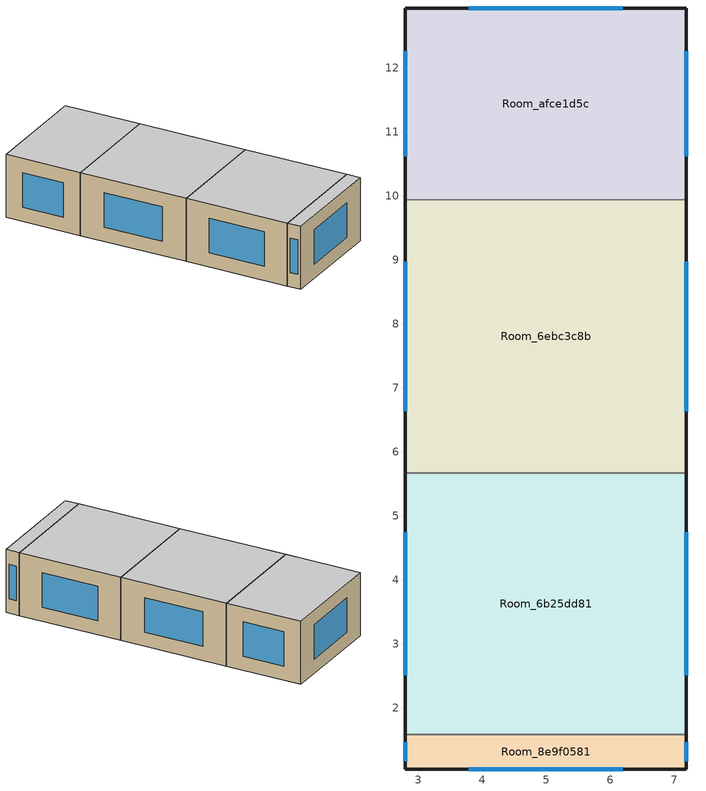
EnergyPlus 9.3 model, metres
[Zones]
Room_6b25dd81
 floor adiabatic (Generic Interior Floor): 7.19,5.67 7.19,1.58 2.79,1.58 2.79,5.67 z0
 wall outside (Generic Exterior Wall): 7.19,1.58 7.19,5.67 / 2.79,5.67 2.79,1.58 z0:2.5
 wall to Room_8e9f0581 (Generic Interior Wall): 2.79,1.58 7.19,1.58 z0:2.5
 wall to Room_6ebc3c8b (Generic Interior Wall): 7.19,5.67 2.79,5.67 z0:2.5
 window (Generic Double Pane): 7.19,2.51 7.19,4.74 / 2.79,4.74 2.79,2.51 z0.57:1.93
 ceiling adiabatic (Generic Interior Ceiling): 7.19,1.58 7.19,5.67 2.79,5.67 2.79,1.58 z2.5
Room_6ebc3c8b
 floor adiabatic (Generic Interior Floor): 7.19,9.94 7.19,5.67 2.79,5.67 2.79,9.94 z0
 wall outside (Generic Exterior Wall): 7.19,5.67 7.19,9.94 / 2.79,9.94 2.79,5.67 z0:2.5
 wall to Room_afce1d5c (Generic Interior Wall): 7.19,9.94 2.79,9.94 z0:2.5
 window (Generic Double Pane): 7.19,6.64 7.19,8.97 / 2.79,8.97 2.79,6.64 z0.57:1.93
 ceiling adiabatic (Generic Interior Ceiling): 7.19,5.67 7.19,9.94 2.79,9.94 2.79,5.67 z2.5
Room_8e9f0581
 floor adiabatic (Generic Interior Floor): 7.19,1.58 7.19,1.04 2.79,1.04 2.79,1.58 z0
 wall outside (Generic Exterior Wall): 2.79,1.58 2.79,1.04 7.19,1.04 7.19,1.58 z0:2.5
 window (Generic Double Pane): 3.79,1.04 6.19,1.04 / 7.19,1.16 7.19,1.46 / 2.79,1.46 2.79,1.16 z0.57:1.93
 ceiling adiabatic (Generic Interior Ceiling): 7.19,1.04 7.19,1.58 2.79,1.58 2.79,1.04 z2.5
Room_afce1d5c
 floor adiabatic (Generic Interior Floor): 7.19,12.94 7.19,9.94 2.79,9.94 2.79,12.94 z0
 wall outside (Generic Exterior Wall): 7.19,9.94 7.19,12.94 2.79,12.94 2.79,9.94 z0:2.5
 window (Generic Double Pane): 7.19,10.62 7.19,12.26 / 6.19,12.94 3.79,12.94 / 2.79,12.26 2.79,10.62 z0.57:1.93
 ceiling adiabatic (Generic Interior Ceiling): 7.19,9.94 7.19,12.94 2.79,12.94 2.79,9.94 z2.5
[Building]
Building 1: North Axis {deg}=-0; Terrain=City; Solar Distribution=FullExteriorWithReflections
[Site:Location]
Site 1: Latitude {deg}=0; Longitude {deg}=0; Time Zone {hr}=0; Elevation {m}=0
[SizingPeriod:DesignDay] Day of Month=21; Dry-Bulb Temperature Range Modifier Type=DefaultMultipliers; Barometric Pressure {Pa}=101253; Rain Indicator=No; Snow Indicator=No; Daylight Saving Time Indicator=No
Name | Month | Day Type | Maximum Dry-Bulb Temperature {C} | Daily Dry-Bulb Temperature Range {deltaC} | Humidity Condition Type | Wetbulb or DewPoint at Maximum Dry-Bulb {C} | Wind Speed {m/s} | Wind Direction {deg} | Solar Model Indicator | ASHRAE Clear Sky Optical Depth for Beam Irradiance (taub) | ASHRAE Clear Sky Optical Depth for Diffuse Irradiance (taud) | Enthalpy at Maximum Dry-Bulb {J/kg} | Sky Clearness
Boston Logan IntL Arpt Ann Clg .4% Condns DB=>MWB | 7 | SummerDesignDay | 32.7 | 8.4 | Wetbulb | 22.9 | 6.3 | 270 | ASHRAETau | 0.488 | 1.95
Boston Logan IntL Arpt Ann Clg .4% Condns DP=>MDB | 7 | SummerDesignDay | 27.3 | 8.4 | Dewpoint | 22.8 | 6.3 | 270 | ASHRAETau | 0.488 | 1.95
Boston Logan IntL Arpt Ann Clg .4% Condns Enth=>MDB | 7 | SummerDesignDay | 30.6 | 8.4 | Enthalpy |  | 6.3 | 270 | ASHRAETau | 0.488 | 1.95 | 74100
Boston Logan IntL Arpt Ann Clg .4% Condns WB=>MDB | 7 | SummerDesignDay | 30.2 | 8.4 | Wetbulb | 24.6 | 6.3 | 270 | ASHRAETau | 0.488 | 1.95
Boston Logan IntL Arpt Ann Htg 99.6% Condns DB | 1 | WinterDesignDay | -13.6 | 0 | Wetbulb | -13.6 | 7.2 | 320 | ASHRAEClearSky |  |  |  | 0
Boston Logan IntL Arpt Ann Htg Wind 99.6% Condns WS=>MCDB | 1 | WinterDesignDay | 2.1 | 0 | Wetbulb | 2.1 | 14.1 | 320 | ASHRAEClearSky |  |  |  | 0
Boston Logan IntL Arpt Ann Hum_n 99.6% Condns DP=>MCDB | 1 | WinterDesignDay | -12 | 0 | Dewpoint | -24.4 | 7.2 | 320 | ASHRAEClearSky |  |  |  | 0
[Material] Thermal Absorptance=0.9
Name | Roughness | Thickness {m} | Conductivity {W/m-K} | Density {kg/m3} | Specific Heat {J/kg-K} | Solar Absorptance | Visible Absorptance
Generic 50mm Insulation | MediumRough | 0.05 | 0.03 | 43 | 1210 | 0.7 | 0.7
Generic Acoustic Tile | MediumSmooth | 0.02 | 0.06 | 368 | 590 | 0.2 | 0.2
Generic Brick | MediumRough | 0.1 | 0.9 | 1920 | 790 | 0.65 | 0.65
Generic Ceiling Air Gap | Smooth | 0.1 | 0.556 | 1.28 | 1000 | 0.7 | 0.7
Generic Gypsum Board | MediumSmooth | 0.0127 | 0.16 | 800 | 1090 | 0.5 | 0.5
Generic LW Concrete | MediumRough | 0.1 | 0.53 | 1280 | 840 | 0.8 | 0.8
Generic Wall Air Gap | Smooth | 0.1 | 0.667 | 1.28 | 1000 | 0.7 | 0.7
[WindowMaterial:Gas]
Generic Window Air Gap: Gas Type=Air; Thickness {m}=0.0127
[WindowMaterial:Glazing] Optical Data Type=SpectralAverage; Thickness {m}=0.006; Infrared Transmittance at Normal Incidence=0; Front Side Infrared Hemispherical Emissivity=0.84; Conductivity {W/m-K}=1; Dirt Correction Factor for Solar and Visible Transmittance=1; Solar Diffusing=No
Name | Solar Transmittance at Normal Incidence | Front Side Solar Reflectance at Normal Incidence | Back Side Solar Reflectance at Normal Incidence | Visible Transmittance at Normal Incidence | Front Side Visible Reflectance at Normal Incidence | Back Side Visible Reflectance at Normal Incidence | Back Side Infrared Hemispherical Emissivity
Generic Clear Glass | 0.77 | 0.07 | 0.07 | 0.88 | 0.08 | 0.08 | 0.84
Generic Low-e Glass | 0.45 | 0.36 | 0.36 | 0.71 | 0.21 | 0.21 | 0.047
[Construction]
Generic Double Pane: Generic Low-e Glass, Generic Window Air Gap, Generic Clear Glass
Generic Exterior Wall: Generic Brick, Generic LW Concrete, Generic 50mm Insulation, Generic Wall Air Gap, Generic Gypsum Board
Generic Interior Ceiling: Generic LW Concrete, Generic Ceiling Air Gap, Generic Acoustic Tile
Generic Interior Floor: Generic Acoustic Tile, Generic Ceiling Air Gap, Generic LW Concrete
Generic Interior Wall: Generic Gypsum Board, Generic Wall Air Gap, Generic Gypsum Board
[Zone]
Room_6b25dd81; Room_6ebc3c8b; Room_8e9f0581; Room_afce1d5c
[ZoneControl:Thermostat]
Name | Zone or ZoneList | Control Type Schedule | Control 1
Room_6b25dd81 Thermostat | Room_6b25dd81 | Room_6b25dd81 Thermostat Schedule | Thermostat Setpoint Dual Setpoint 3
Room_6ebc3c8b Thermostat | Room_6ebc3c8b | Room_6ebc3c8b Thermostat Schedule | Thermostat Setpoint Dual Setpoint 2
Room_8e9f0581 Thermostat | Room_8e9f0581 | Room_8e9f0581 Thermostat Schedule | Thermostat Setpoint Dual Setpoint 4
Room_afce1d5c Thermostat | Room_afce1d5c | Room_afce1d5c Thermostat Schedule | Thermostat Setpoint Dual Setpoint 1
[ThermostatSetpoint:DualSetpoint] Heating Setpoint Temperature Schedule=Generic Office Heating; Cooling Setpoint Temperature Schedule=Generic Office Cooling
Thermostat Setpoint Dual Setpoint 3; Thermostat Setpoint Dual Setpoint 2; Thermostat Setpoint Dual Setpoint 4; Thermostat Setpoint Dual Setpoint 1
[ZoneHVAC:IdealLoadsAirSystem] Maximum Heating Supply Air Temperature {C}=50; Minimum Cooling Supply Air Temperature {C}=13; Heating Limit=LimitCapacity; Maximum Sensible Heating Capacity {W}=Autosize; Cooling Limit=LimitFlowRateAndCapacity; Maximum Cooling Air Flow Rate {m3/s}=Autosize; Maximum Total Cooling Capacity {W}=Autosize; Design Specification Outdoor Air Object=Generic Office Ventilation; Demand Controlled Ventilation Type=None; Outdoor Air Economizer Type=DifferentialDryBulb; Sensible Heat Recovery Effectiveness=0; Latent Heat Recovery Effectiveness=0
Room_6b25dd81 Ideal Loads Air System; Room_6ebc3c8b Ideal Loads Air System; Room_8e9f0581 Ideal Loads Air System; Room_afce1d5c Ideal Loads Air System
[DesignSpecification:OutdoorAir]
Generic Office Ventilation: Outdoor Air Method=Sum; Outdoor Air Flow per Person {m3/s-person}=0.00236; Outdoor Air Flow per Zone Floor Area {m3/s-m2}=0.000305; Outdoor Air Flow per Zone {m3/s}=0; Outdoor Air Flow Air Changes per Hour {1/hr}=0
[Zone equipment]
Room_6b25dd81: Room_6b25dd81 Ideal Loads Air System
Room_6ebc3c8b: Room_6ebc3c8b Ideal Loads Air System
Room_8e9f0581: Room_8e9f0581 Ideal Loads Air System
Room_afce1d5c: Room_afce1d5c Ideal Loads Air System
[Sizing:Zone] Zone Cooling Design Supply Air Temperature Input Method=SupplyAirTemperature; Zone Cooling Design Supply Air Temperature {C}=14; Zone Cooling Design Supply Air Temperature Difference {deltaC}=11.11; Zone Heating Design Supply Air Temperature Input Method=SupplyAirTemperature; Zone Heating Design Supply Air Temperature {C}=40; Zone Heating Design Supply Air Temperature Difference {deltaC}=11.11; Zone Cooling Design Supply Air Humidity Ratio {kgWater/kgDryAir}=0.0085; Zone Heating Design Supply Air Humidity Ratio {kgWater/kgDryAir}=0.008; Design Specification Outdoor Air Object=Generic Office Ventilation; Cooling Design Air Flow Method=DesignDay; Cooling Design Air Flow Rate {m3/s}=0; Cooling Minimum Air Flow per Zone Floor Area {m3/s-m2}=0.000762; Cooling Minimum Air Flow {m3/s}=0; Cooling Minimum Air Flow Fraction=0; Heating Design Air Flow Method=DesignDay; Heating Design Air Flow Rate {m3/s}=0; Heating Maximum Air Flow per Zone Floor Area {m3/s-m2}=0.002032; Heating Maximum Air Flow {m3/s}=0.141576; Heating Maximum Air Flow Fraction=0.3; Account for Dedicated Outdoor Air System=No
Room_6b25dd81; Room_6ebc3c8b; Room_8e9f0581; Room_afce1d5c
[Schedule:Compact]
Room_6b25dd81 Thermostat Schedule; Room_6ebc3c8b Thermostat Schedule; Room_8e9f0581 Thermostat Schedule; Room_afce1d5c Thermostat Schedule: Through: 12/31, For: AllDays, Until: 24:00, 4
[Schedule:Day:Interval]
Schedule Day 4; OfficeMedium HTGSETP_SCH_YES_OPTIMUM_Default_SmrDsn 1; OfficeMedium HTGSETP_SCH_YES_OPTIMUM_Default 1: No, 24:00, 15.6
Schedule Day 5: No, 05:00, 15.6, 06:00, 17.8, 07:00, 20, 22:00, 21, 24:00, 15.6
Schedule Day 6: No, 05:00, 15.6, 06:00, 17.8, 07:00, 20, 17:00, 21, 24:00, 15.6
OfficeMedium HTGSETP_SCH_YES_OPTIMUM_WntrDsn 1: No, 05:00, 15.6, 06:00, 17.6, 07:00, 19.6, 22:00, 21, 24:00, 15.6
Schedule Day 10; OfficeMedium CLGSETP_SCH_YES_OPTIMUM_Default_WntrDsn 1; OfficeMedium CLGSETP_SCH_YES_OPTIMUM_Default 1: No, 24:00, 26.7
Schedule Day 11: No, 05:00, 26.7, 06:00, 25.6, 07:00, 25, 22:00, 24, 24:00, 26.7
Schedule Day 12: No, 05:00, 26.7, 06:00, 25.7, 07:00, 25, 17:00, 24, 24:00, 26.7
OfficeMedium CLGSETP_SCH_YES_OPTIMUM_SmrDsn 1: No, 05:00, 26.7, 06:00, 25.7, 07:00, 25, 22:00, 24, 24:00, 26.7
[Schedule:Week:Daily]
Generic Office Heating Week Rule - Jan1-Dec31: Schedule Day 4, Schedule Day 5, Schedule Day 5, Schedule Day 5, Schedule Day 5, Schedule Day 5, Schedule Day 6, OfficeMedium HTGSETP_SCH_YES_OPTIMUM_Default 1, OfficeMedium HTGSETP_SCH_YES_OPTIMUM_Default_SmrDsn 1, OfficeMedium HTGSETP_SCH_YES_OPTIMUM_WntrDsn 1, Schedule Day 4, Schedule Day 4
Generic Office Cooling Week Rule - Jan1-Dec31: Schedule Day 10, Schedule Day 11, Schedule Day 11, Schedule Day 11, Schedule Day 11, Schedule Day 11, Schedule Day 12, OfficeMedium CLGSETP_SCH_YES_OPTIMUM_Default 1, OfficeMedium CLGSETP_SCH_YES_OPTIMUM_SmrDsn 1, OfficeMedium CLGSETP_SCH_YES_OPTIMUM_Default_WntrDsn 1, Schedule Day 10, Schedule Day 10
[Schedule:Year]
Generic Office Heating: Generic Office Heating Week Rule - Jan1-Dec31, 1, 1, 12, 31
Generic Office Cooling: Generic Office Cooling Week Rule - Jan1-Dec31, 1, 1, 12, 31
